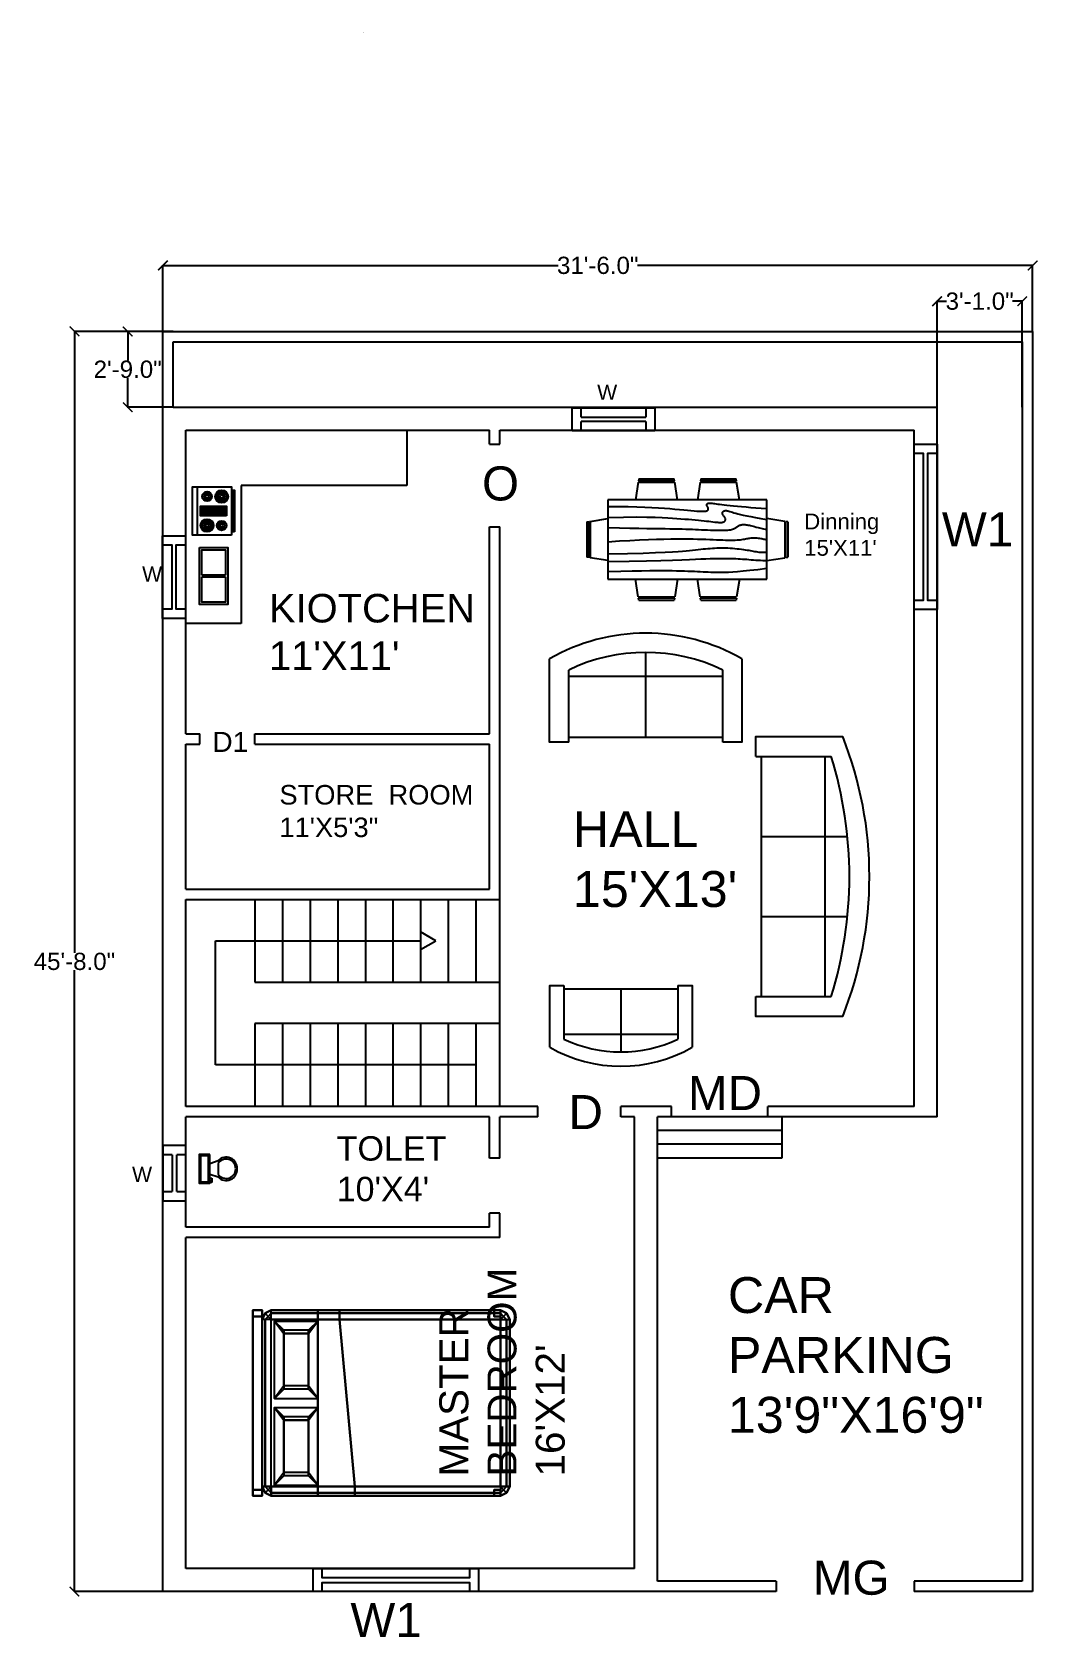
# Model space of a CAD drawing. Header units: millimetres. Extents: x -94 to 343, y -589 to 109.
import ezdxf

# ---------------------------------------------------------------- set-up
doc = ezdxf.new("R2010")
doc.units = ezdxf.units.MM
doc.header["$MEASUREMENT"] = 0
doc.styles.add('Annotative', font='arial.ttf')
doc.dimstyles.get("Standard").update_dxf_attribs({"dimtxt": 7.5, "dimasz": 4.18, "dimexe": 0.18, "dimexo": 0.0625, "dimgap": 0, "dimtad": 0, "dimtih": 1, "dimtoh": 1, "dimdec": 1, "dimzin": 1, "dimdsep": 46, "dimlunit": 3, "dimtxsty": 'Annotative', "dimblk": 'ARCHTICK', "dimcen": 0.09, "dimadec": 0, "dimazin": 0, "dimtfac": 1, "dimtdec": 1, "dimtofl": 0, "dimtmove": 0, "dimatfit": 3, "dimfxl": 1, "dimtolj": 1, "dimtzin": 0, "dimarcsym": 0})

# ---------------------------------------------------------------- blocks, each defined once
blk = doc.blocks.new('Sofa - Roundback 7 ft.')
at = {"linetype": 'Continuous'}
for p, q in [((-12.00002, -32.4421), (-12.00003, -6.5971)), ((11.99997, -32.4421), (11.99998, -6.5971)), ((-36.000027, -34), (-36.000027, -11.4696)), ((-35.999844, -13.3819), (35.9998, -13.3819)), ((35.99998, -34), (35.99998, -11.4696)), ((-36.000027, -32.4421), (35.99998, -32.4421))]:
    blk.add_line(p, q, dxfattribs=at)
for points in [[(-36.000027, -34), (-42.000027, -34), (-42.000027, -8)], [(41.99998, -8), (41.99998, -34), (35.99998, -34)]]:
    blk.add_lwpolyline(points, dxfattribs=at)
for centre, radius, start, end in [((0, -114.25), 114.25, 68.43141, 111.5686), ((-0.00001, -127.1968), 121.1968, 72.72033, 107.2797)]:
    blk.add_arc(centre, radius, start, end, dxfattribs=at)
blk = doc.blocks.new('Sofa - Roundback Loveseat 5 ft.')
at = {"linetype": 'Continuous'}
for p, q in [((0, -32.44198), (0, -5.99998)), ((-24, -33.99998), (-24, -11.46958)), ((-23.9998, -13.38178), (23.99986, -13.38178)), ((24.00004, -33.99998), (24.00004, -11.46958)), ((-24, -32.44198), (24.00004, -32.44198))]:
    blk.add_line(p, q, dxfattribs=at)
for points in [[(-24, -33.99998), (-30, -33.99998), (-30, -7.99998)], [(30.00004, -7.99998), (30.00004, -33.99998), (24.00004, -33.99998)]]:
    blk.add_lwpolyline(points, dxfattribs=at)
for centre, radius, start, end in [((0, -60.24998), 60.24998, 60.13715, 119.8628), ((0, -61.38438), 55.38444, 64.32083, 115.6792)]:
    blk.add_arc(centre, radius, start, end, dxfattribs=at)
blk = doc.blocks.new('Dining Set - 36 x 72 in.')
at = {"linetype": 'Continuous'}
for p, q in [((-22.2343, 26.00059), (-23.4847, 17.99762)), ((-22.2304, 26), (-5.7608, 26)), ((-22, 27.5), (-22.1562, 26.50042)), ((-5.8416, 26.5), (-22.1534, 26.5)), ((-22, 27.5), (-6, 27.5)), ((-5.8437, 26.49966), (-6, 27.5)), ((-4.5152, 17.99762), (-5.7655, 25.99926)), ((5.7657, 26.00059), (4.5153, 17.99762)), ((5.7696, 26), (22.2392, 26)), ((6, 27.5), (5.8438, 26.50042)), ((22.1584, 26.5), (5.8466, 26.5)), ((6, 27.5), (22, 27.5)), ((22.1563, 26.49966), (22, 27.5)), ((23.4848, 17.99762), (22.2345, 25.99926)), ((36, 18), (-36, 18)), ((-36, 18), (-36, -18)), ((36, -18), (36, 18)), ((-45.5, 8), (-44.5004, 8.15617)), ((-45.5, 8), (-45.5, -8)), ((-44.5, -8.15843), (-44.5, 8.15338)), ((-44.0006, 8.23428), (-35.9976, 9.48474)), ((-44, 8.23041), (-44, -8.23915)), ((44.0006, 8.23428), (35.9976, 9.48474)), ((44, 8.23041), (44, -8.23915)), ((44.5, -8.15843), (44.5, 8.15338)), ((45.5, 8), (44.5005, 8.15617)), ((45.5, 8), (45.5, -8)), ((-44.4997, -8.15631), (-45.5, -8)), ((-35.9976, -9.48476), (-43.9993, -8.2345)), ((35.9976, -9.48476), (43.9993, -8.2345)), ((44.4997, -8.15631), (45.5, -8)), ((-36, -18), (36, -18)), ((-22.2343, -26.0006), (-23.4847, -17.99762)), ((-4.5152, -17.99762), (-5.7655, -25.99928)), ((5.7657, -26.0006), (4.5153, -17.99762)), ((23.4848, -17.99762), (22.2345, -25.99928)), ((-22.2304, -26), (-5.7608, -26)), ((-22, -27.5), (-22.1562, -26.50044)), ((-5.8416, -26.5), (-22.1534, -26.5)), ((-22, -27.5), (-6, -27.5)), ((-5.8437, -26.49967), (-6, -27.5)), ((5.7696, -26), (22.2392, -26)), ((6, -27.5), (5.8438, -26.50044)), ((22.1584, -26.5), (5.8466, -26.5)), ((6, -27.5), (22, -27.5)), ((22.1563, -26.49967), (22, -27.5))]:
    blk.add_line(p, q, dxfattribs=at)
for points in [[(-36, 15), (-31.1772, 14.97754), (-26.8079, 14.91406), (-22.8538, 14.81543), (-19.276, 14.6875), (-16.0362, 14.53613), (-13.0957, 14.36718), (-10.4159, 14.18652), (-7.9583, 14), (-5.6904, 13.81315), (-3.6035, 13.63021), (-1.6954, 13.45508), (0.0365, 13.29166), (1.5945, 13.14388), (2.9811, 13.01562), (4.1988, 12.9108), (5.25, 12.83333), (6.1393, 12.78613), (6.8802, 12.76823), (7.4883, 12.77767), (7.9792, 12.8125), (8.3685, 12.87077), (8.6719, 12.95052), (8.9049, 13.0498), (9.0833, 13.16666), (9.2205, 13.29899), (9.3216, 13.44401), (9.3895, 13.59879), (9.4271, 13.76041), (9.4373, 13.92594), (9.4232, 14.09245), (9.3875, 14.257), (9.3333, 14.41666), (9.2638, 14.56917), (9.1836, 14.71484), (9.0975, 14.85465), (9.0104, 14.98958), (8.9272, 15.1206), (8.8529, 15.2487), (8.7922, 15.37483), (8.75, 15.5), (8.7305, 15.62467), (8.7344, 15.74739), (8.7617, 15.86621), (8.8125, 15.97916), (8.8867, 16.08431), (8.9844, 16.17968), (9.1055, 16.26334), (9.25, 16.33333), (9.4189, 16.38802), (9.6172, 16.42708), (9.8506, 16.45052), (10.125, 16.45833), (10.4463, 16.45052), (10.8203, 16.42708), (11.2529, 16.38802), (11.75, 16.33333), (12.3184, 16.26318), (12.9694, 16.17838), (13.7151, 16.07991), (14.5677, 15.96875), (15.5395, 15.84586), (16.6426, 15.71224), (17.8893, 15.56884), (19.2917, 15.41666), (20.859, 15.25667), (22.5879, 15.08984), (24.4721, 14.91715), (26.5052, 14.73958), (28.6809, 14.5581), (30.9929, 14.3737), (33.4347, 14.18733), (36, 14)], [(-36, 10), (-28.9766, 10.14274), (-23.1725, 10.20442), (-18.4241, 10.19775), (-14.5677, 10.13541), (-11.4399, 10.03011), (-8.877, 9.89453), (-6.7154, 9.74137), (-4.7917, 9.58333), (-2.9698, 9.43082), (-1.2246, 9.28515), (0.4415, 9.14534), (2.026, 9.01041), (3.5266, 8.87939), (4.9408, 8.7513), (6.266, 8.62516), (7.5, 8.5), (8.6411, 8.37549), (9.6914, 8.2539), (10.6538, 8.13818), (11.5312, 8.03125), (12.3267, 7.93603), (13.043, 7.85547), (13.6831, 7.79248), (14.25, 7.75), (14.7471, 7.7303), (15.1797, 7.73307), (15.5537, 7.75732), (15.875, 7.80208), (16.1494, 7.86637), (16.3828, 7.94922), (16.5811, 8.04964), (16.75, 8.16666), (16.8944, 8.29915), (17.0143, 8.44531), (17.1089, 8.60319), (17.1771, 8.77083), (17.218, 8.94629), (17.2305, 9.1276), (17.2137, 9.31282), (17.1667, 9.5), (17.0895, 9.6875), (16.987, 9.875), (16.8649, 10.0625), (16.7292, 10.25), (16.5856, 10.4375), (16.4401, 10.625), (16.2985, 10.8125), (16.1667, 11), (16.05, 11.18733), (15.9518, 11.3737), (15.8752, 11.5581), (15.8229, 11.73958), (15.798, 11.91715), (15.8034, 12.08984), (15.842, 12.25667), (15.9167, 12.41666), (16.0295, 12.56836), (16.1784, 12.70833), (16.3605, 12.83268), (16.5729, 12.9375), (16.8127, 13.01888), (17.0768, 13.07291), (17.3625, 13.0957), (17.6667, 13.08333), (17.9894, 13.03312), (18.3418, 12.94726), (18.7382, 12.82918), (19.1927, 12.68229), (19.7195, 12.51001), (20.3327, 12.31575), (21.0465, 12.10294), (21.875, 11.875), (22.8357, 11.63354), (23.959, 11.37304), (25.2786, 11.08618), (26.8282, 10.76562), (28.6414, 10.40405), (30.752, 9.99414), (33.1936, 9.52856), (36, 9)], [(-36, 5.5), (-30.7157, 5.3348), (-26.069, 5.20963), (-21.9946, 5.11767), (-18.4271, 5.05208), (-15.3009, 5.00602), (-12.5508, 4.97265), (-10.1112, 4.94515), (-7.9167, 4.91666), (-5.909, 4.88167), (-4.0586, 4.83984), (-2.3429, 4.79215), (-0.7396, 4.73958), (0.7739, 4.6831), (2.22, 4.6237), (3.6213, 4.56233), (5, 4.5), (6.373, 4.43782), (7.7344, 4.3776), (9.0723, 4.32129), (10.375, 4.27083), (11.6309, 4.22819), (12.8281, 4.19531), (13.9551, 4.17415), (15, 4.16666), (15.954, 4.17448), (16.819, 4.19791), (17.6001, 4.23698), (18.3021, 4.29166), (18.9299, 4.36198), (19.4883, 4.44791), (19.9823, 4.54948), (20.4167, 4.66666), (20.7969, 4.79899), (21.1302, 4.94401), (21.4245, 5.09879), (21.6875, 5.26041), (21.9271, 5.42594), (22.1511, 5.59245), (22.3672, 5.757), (22.5834, 5.91666), (22.8065, 6.06868), (23.0404, 6.21093), (23.2879, 6.34147), (23.5521, 6.45833), (23.8358, 6.55957), (24.142, 6.64323), (24.4735, 6.70735), (24.8334, 6.75), (25.2235, 6.76969), (25.642, 6.76692), (26.0858, 6.74267), (26.5521, 6.69791), (27.0379, 6.63362), (27.5404, 6.55078), (28.0565, 6.45036), (28.5834, 6.33333), (29.1242, 6.19987), (29.7071, 6.04687), (30.3661, 5.87044), (31.1354, 5.66666), (32.0493, 5.43164), (33.142, 5.16146), (34.4475, 4.85221), (36, 4.5)], [(-36, -1), (-30.7915, -0.6591), (-26.0195, -0.38216), (-21.6519, -0.16284), (-17.6563, 0.00521), (-14.0005, 0.12833), (-10.6523, 0.21289), (-7.5796, 0.26522), (-4.75, 0.29166), (-2.134, 0.29793), (0.2878, 0.28711), (2.5317, 0.26163), (4.6146, 0.22396), (6.5529, 0.17651), (8.3633, 0.12174), (10.0623, 0.06209), (11.6667, 0), (13.1899, -0.06201), (14.6341, -0.1211), (15.9982, -0.17432), (17.2813, -0.21875), (18.4823, -0.25147), (19.6003, -0.26953), (20.6343, -0.27002), (21.5834, -0.25), (22.4481, -0.20768), (23.2357, -0.14584), (23.9549, -0.06836), (24.6146, 0.02083), (25.2235, 0.11784), (25.7904, 0.21875), (26.3241, 0.31966), (26.8334, 0.41666), (27.3265, 0.50618), (27.8099, 0.58593), (28.2894, 0.65397), (28.7709, 0.70833), (29.2601, 0.74707), (29.763, 0.76823), (30.2855, 0.76985), (30.8334, 0.75), (31.4088, 0.70784), (31.9994, 0.64713), (32.589, 0.57275), (33.1615, 0.48958), (33.7008, 0.4025), (34.1908, 0.3164), (34.6153, 0.23616), (34.9584, 0.16666), (35.2099, 0.11165), (35.3848, 0.07031), (35.504, 0.04069), (35.5886, 0.02083), (35.6594, 0.00879), (35.7377, 0.0026), (35.8442, 0.00032), (36, 0)], [(-36, -6.5), (-27.1843, -6.31267), (-20.084, -6.1263), (-14.469, -5.9419), (-10.1094, -5.76042), (-6.7752, -5.58285), (-4.2363, -5.41016), (-2.2629, -5.24333), (-0.625, -5.08334), (0.8708, -4.93099), (2.2715, -4.78646), (3.5872, -4.64974), (4.8281, -4.52084), (6.0046, -4.39974), (7.127, -4.28646), (8.2053, -4.18099), (9.25, -4.08334), (10.2705, -3.99382), (11.2734, -3.91407), (12.2647, -3.84603), (13.25, -3.79167), (14.2354, -3.75293), (15.2266, -3.73177), (16.2295, -3.73015), (17.25, -3.75), (18.2912, -3.79248), (19.3451, -3.85547), (20.4009, -3.93604), (21.4479, -4.03125), (22.4754, -4.13819), (23.4727, -4.25391), (24.4289, -4.37549), (25.3334, -4.5), (26.1785, -4.62492), (26.9694, -4.74935), (27.7145, -4.87281), (28.4219, -4.99479), (29.1, -5.11483), (29.7572, -5.23242), (30.4016, -5.34709), (31.0417, -5.45834), (31.6837, -5.56437), (32.3262, -5.65821), (32.9658, -5.73153), (33.599, -5.77604), (34.2224, -5.78345), (34.8327, -5.74545), (35.4264, -5.65373), (36, -5.5)], [(-36, -10), (-26.4022, -9.81299), (-18.4675, -9.62891), (-11.9839, -9.45069), (-6.7396, -9.28125), (-2.5226, -9.12354), (0.8789, -8.98047), (3.6769, -8.85498), (6.0833, -8.75), (8.2767, -8.66765), (10.3021, -8.60677), (12.1712, -8.56543), (13.8958, -8.54167), (15.4876, -8.53353), (16.9583, -8.53907), (18.3197, -8.55632), (19.5834, -8.58334), (20.7616, -8.61841), (21.8685, -8.66081), (22.9188, -8.71004), (23.9271, -8.76563), (24.9081, -8.82707), (25.8763, -8.89388), (26.8465, -8.96558), (27.8334, -9.04167), (28.8474, -9.12118), (29.8828, -9.20117), (30.93, -9.27824), (31.9792, -9.34896), (33.0205, -9.40991), (34.0443, -9.45768), (35.0407, -9.48885), (36, -9.5)], [(-36, -14.5), (-30.0881, -14.33513), (-25.0332, -14.21224), (-20.7312, -14.12647), (-17.0781, -14.07292), (-13.97, -14.04671), (-11.3027, -14.04297), (-8.9724, -14.05681), (-6.875, -14.08334), (-4.9224, -14.11833), (-3.0905, -14.16016), (-1.3709, -14.20785), (0.2448, -14.26042), (1.7647, -14.3169), (3.1973, -14.3763), (4.5507, -14.43767), (5.8333, -14.5), (7.0554, -14.5621), (8.235, -14.62175), (9.3922, -14.67652), (10.5469, -14.72396), (11.7192, -14.76164), (12.929, -14.78711), (14.1965, -14.79794), (15.5417, -14.79167), (16.9933, -14.76424), (18.6152, -14.70508), (20.4804, -14.60197), (22.6615, -14.44271), (25.2312, -14.21509), (28.2624, -13.9069), (31.8277, -13.50594), (36, -13)]]:
    blk.add_lwpolyline(points, dxfattribs=at)
blk = doc.blocks.new('Range-Oven - 30 in top')
for p, q in [((0, -3), (30, -3)), ((12, -6), (18, -6)), ((13, -20), (13, -6)), ((14, -6), (14, -20)), ((15, -20), (15, -6)), ((16, -6), (16, -20)), ((17, -20), (17, -6)), ((6, -24), (6, -25)), ((8, -25), (8, -24)), ((18, -20), (12, -20)), ((22, -25), (22, -24)), ((24, -24), (24, -25))]:
    blk.add_line(p, q)
for points in [[(0, -24), (0, 0), (30, 0), (30, -24)], [(12, -21), (12, -5), (18, -5), (18, -21)], [(2, -26), (2, -25), (28, -25), (28, -26)]]:
    blk.add_lwpolyline(points, close=True)
for centre, radius in [((6, -9), 4), ((6, -9), 3), ((6, -9), 2), ((6, -9), 1), ((24, -9), 3), ((24, -9), 2), ((24, -9), 1), ((6, -18), 3), ((6, -18), 2), ((6, -18), 1), ((24, -18), 4), ((24, -18), 3), ((24, -18), 2), ((24, -18), 1)]:
    blk.add_circle(centre, radius)
blk = doc.blocks.new('Wall Cabinet - 18 x 36 in front')
for p, q in [((17.5, -1.5), (17.5, -16.5)), ((18.5, -16.5), (18.5, -1.5))]:
    blk.add_line(p, q)
blk.add_lwpolyline([(0, -18), (0, 0), (36, 0), (36, -18)], close=True)
for points in [[(17.5, -16.5), (1.5, -16.5), (1.5, -1.5), (17.5, -1.5)], [(18.5, -1.5), (34.5, -1.5), (34.5, -16.5), (18.5, -16.5)]]:
    blk.add_lwpolyline(points)
blk = doc.blocks.new('*U18')
for p, q in [((-10, -8.5), (-8, -8.5)), ((-10, -9.5), (-10, -8.5)), ((-7, -9.5), (-10, -9.5)), ((-8, -8.5), (-8, -8)), ((-7, -8), (-7, -9.5)), ((-4, -8), (-6, -14)), ((4, -8), (6, -14)), ((9.5, -6), (9.5, -2)), ((4, -14), (-4, -14))]:
    blk.add_line(p, q)
blk.add_lwpolyline([(10.5, -8), (10.5, 0), (-10.5, 0), (-10.5, -8)], close=True)
for points in [[(-9.5, -2), (-9.5, -6)], [(8.5, -1), (-8.5, -1)], [(-8.5, -7), (8.5, -7)]]:
    blk.add_lwpolyline(points)
for centre, radius, start, end in [((-8.625, -1.875), 0.8839, 81.8699, 188.1301), ((-8.625, -6.125), 0.8839, 171.869898, 278.1301), ((8.625, -1.875), 0.8839, 351.8699, 98.1301), ((8.625, -6.125), 0.8839, 261.8699, 8.1301), ((-0.4772, -19.9188), 8.0953, 133.01722, 273.38), ((0.0374, -19.8731), 7.127, 124.50543, 269.7), ((-0.0373, -19.8731), 7.127, 270.3, 55.4946), ((0.4773, -19.9188), 8.0953, 266.62, 46.9828)]:
    blk.add_arc(centre, radius, start, end)
blk = doc.blocks.new('_ArchTick')
at = {"color": 0, "linetype": 'ByBlock', "const_width": 0.15}
blk.add_lwpolyline([(-0.5, -0.5), (0.5, 0.5)], dxfattribs=at)
blk = doc.blocks.new('*D20')
at = {"color": 0, "lineweight": -2, "transparency": 16777216}
for p, q in [((-37.17, -21.52), (-75.73, -21.52)), ((-75.55, -21.52), (-75.55, -291.69)), ((-75.55, -569.52), (-75.55, -299.35)), ((-37.17, -569.52), (-75.73, -569.52))]:
    blk.add_line(p, q, dxfattribs=at)
at = {"layer": 'Defpoints', "color": 0, "transparency": 16777216}
for p in [(-37.11, -21.52), (-75.55, -569.52), (-37.11, -569.52)]:
    blk.add_point(p, dxfattribs=at)
at = {"color": 0, "lineweight": -2, "transparency": 16777216, "xscale": 4.18, "yscale": 4.18, "zscale": 4.18}
for p, rotation in [((-75.55, -21.52), 90), ((-75.55, -569.52), 270)]:
    blk.add_blockref('_ArchTick', p, dxfattribs=dict(at, rotation=rotation))
at = {"color": 0, "transparency": 16777216, "insert": (-75.55, -295.52), "char_height": 7.5, "attachment_point": 5, "style": 'Annotative'}
blk.add_mtext('\\A1;45\'-8.0"', dxfattribs=at)
blk = doc.blocks.new('*D21')
at = {"color": 0, "lineweight": -2, "transparency": 16777216}
for p, q in [((-37.11, -21.46), (-37.11, 7.33)), ((-37.11, 7.15), (134.64, 7.15)), ((340.89, 7.15), (169.14, 7.15)), ((340.89, -21.46), (340.89, 7.33))]:
    blk.add_line(p, q, dxfattribs=at)
at = {"layer": 'Defpoints', "color": 0, "transparency": 16777216}
for p in [(340.89, 7.15), (-37.11, -21.52), (340.89, -21.52)]:
    blk.add_point(p, dxfattribs=at)
at = {"color": 0, "lineweight": -2, "transparency": 16777216, "xscale": 4.18, "yscale": 4.18, "zscale": 4.18, "rotation": 180}
blk.add_blockref('_ArchTick', (-37.11, 7.15), dxfattribs=at)
at = {"color": 0, "lineweight": -2, "transparency": 16777216, "xscale": 4.18, "yscale": 4.18, "zscale": 4.18}
blk.add_blockref('_ArchTick', (340.89, 7.15), dxfattribs=at)
at = {"color": 0, "transparency": 16777216, "insert": (151.89, 7.15), "char_height": 7.5, "attachment_point": 5, "style": 'Annotative'}
blk.add_mtext('\\A1;31\'-6.0"', dxfattribs=at)
blk = doc.blocks.new('*D22')
at = {"color": 0, "lineweight": -2, "transparency": 16777216}
for p, q in [((-32.67, -21.52), (-52.59, -21.52)), ((-52.41, -21.52), (-52.41, -34.19)), ((-52.41, -54.52), (-52.41, -41.85)), ((-32.67, -54.52), (-52.59, -54.52))]:
    blk.add_line(p, q, dxfattribs=at)
at = {"layer": 'Defpoints', "color": 0, "transparency": 16777216}
for p in [(-52.41, -21.52), (-32.61, -21.52), (-32.61, -54.52)]:
    blk.add_point(p, dxfattribs=at)
at = {"color": 0, "lineweight": -2, "transparency": 16777216, "xscale": 4.18, "yscale": 4.18, "zscale": 4.18}
for p, rotation in [((-52.41, -21.52), 90), ((-52.41, -54.52), 270)]:
    blk.add_blockref('_ArchTick', p, dxfattribs=dict(at, rotation=rotation))
at = {"color": 0, "transparency": 16777216, "insert": (-52.41, -38.02), "char_height": 7.5, "attachment_point": 5, "style": 'Annotative'}
blk.add_mtext('\\A1;2\'-9.0"', dxfattribs=at)
blk = doc.blocks.new('*D23')
at = {"color": 0, "lineweight": -2, "transparency": 16777216}
for p, q in [((299.39, -54.46), (299.39, -8.23)), ((299.39, -8.41), (303.55, -8.41)), ((336.39, -8.41), (332.22, -8.41)), ((336.39, -54.46), (336.39, -8.23))]:
    blk.add_line(p, q, dxfattribs=at)
at = {"layer": 'Defpoints', "color": 0, "transparency": 16777216}
for p in [(336.39, -8.41), (299.39, -54.52), (336.39, -54.52)]:
    blk.add_point(p, dxfattribs=at)
at = {"color": 0, "lineweight": -2, "transparency": 16777216, "xscale": 4.18, "yscale": 4.18, "zscale": 4.18, "rotation": 180}
blk.add_blockref('_ArchTick', (299.39, -8.41), dxfattribs=at)
at = {"color": 0, "lineweight": -2, "transparency": 16777216, "xscale": 4.18, "yscale": 4.18, "zscale": 4.18}
blk.add_blockref('_ArchTick', (336.39, -8.41), dxfattribs=at)
at = {"color": 0, "transparency": 16777216, "insert": (317.89, -8.41), "char_height": 7.5, "attachment_point": 5, "style": 'Annotative'}
blk.add_mtext('\\A1;3\'-1.0"', dxfattribs=at)

msp = doc.modelspace()

# ---------------------------------------------------------------- linework, layer by layer
for p, q in [((-37.11, -21.52), (340.89, -21.52)), ((-37.11, -569.52), (-37.11, -21.52)), ((-32.61, -26.02), (336.39, -26.02)), ((-32.61, -54.52), (-32.61, -26.02)), ((336.39, -26.02), (336.39, -565.02)), ((340.89, -21.52), (340.89, -569.52)), ((-32.61, -54.52), (299.39, -54.52)), ((140.74, -64.76), (140.74, -54.76)), ((140.74, -54.76), (176.74, -54.76)), ((144.74, -58.76), (144.74, -54.76)), ((172.74, -54.76), (172.74, -58.76)), ((176.74, -54.76), (176.74, -64.76)), ((299.39, -363.02), (299.39, -54.52)), ((144.74, -58.76), (172.74, -58.76)), ((172.74, -60.76), (144.74, -60.76)), ((144.74, -64.76), (144.74, -60.76)), ((172.74, -60.76), (172.74, -64.76)), ((-27.11, -64.52), (104.89, -64.52)), ((-27.11, -196.52), (-27.11, -64.52)), ((68.89, -64.52), (68.89, -88.52)), ((104.89, -70.52), (104.89, -64.52)), ((109.39, -70.52), (109.39, -64.52)), ((109.39, -64.52), (289.39, -64.52)), ((176.74, -64.76), (140.74, -64.76)), ((289.39, -358.52), (289.39, -64.52)), ((104.89, -70.52), (109.39, -70.52)), ((289.39, -70.52), (299.39, -70.52)), ((68.89, -88.52), (-3.11, -88.52)), ((-3.11, -88.52), (-3.11, -148.52)), ((104.89, -106.52), (109.39, -106.52)), ((104.89, -196.52), (104.89, -106.52)), ((109.39, -358.52), (109.39, -106.52)), ((-3.11, -148.52), (-27.11, -148.52)), ((-27.11, -196.52), (-21.11, -196.52)), ((-27.11, -201.02), (-21.11, -201.02)), ((-27.11, -264.02), (-27.11, -201.02)), ((-21.11, -201.02), (-21.11, -196.52)), ((2.89, -201.02), (2.89, -196.52)), ((2.89, -196.52), (104.89, -196.52)), ((2.89, -201.02), (104.89, -201.02)), ((104.89, -264.02), (104.89, -201.02)), ((-27.11, -264.02), (104.89, -264.02)), ((-27.11, -268.52), (109.39, -268.52)), ((-27.11, -358.52), (-27.11, -268.52)), ((2.89, -268.52), (2.89, -304.52)), ((14.89, -268.52), (14.89, -304.52)), ((26.89, -268.52), (26.89, -304.52)), ((38.89, -268.52), (38.89, -304.52)), ((50.89, -268.52), (50.89, -304.52)), ((62.89, -268.52), (62.89, -304.52)), ((74.89, -268.52), (74.89, -304.52)), ((86.89, -268.52), (86.89, -304.52)), ((98.89, -268.52), (98.89, -304.52)), ((-14.3, -340.52), (-14.3, -286.52)), ((-14.3, -286.52), (74.89, -286.52)), ((2.89, -304.52), (109.39, -304.52)), ((109.39, -322.52), (2.89, -322.52)), ((2.89, -322.52), (2.89, -358.52)), ((14.89, -322.52), (14.89, -358.52)), ((26.89, -322.52), (26.89, -358.52)), ((38.89, -322.52), (38.89, -358.52)), ((50.89, -322.52), (50.89, -358.52)), ((62.89, -322.52), (62.89, -358.52)), ((74.89, -322.52), (74.89, -358.52)), ((86.89, -322.52), (86.89, -358.52)), ((98.89, -322.52), (98.89, -358.52)), ((98.89, -340.52), (-14.3, -340.52)), ((125.89, -358.52), (-27.11, -358.52)), ((125.89, -363.02), (125.89, -358.52)), ((161.89, -363.02), (161.89, -358.52)), ((183.89, -358.52), (161.89, -358.52)), ((183.89, -363.02), (183.89, -358.52)), ((289.39, -358.52), (225.89, -358.52)), ((225.89, -363.02), (225.89, -358.52)), ((104.89, -363.02), (-27.11, -363.02)), ((-27.11, -411.02), (-27.11, -363.02)), ((104.89, -381.02), (104.89, -363.02)), ((109.39, -381.02), (109.39, -363.02)), ((125.89, -363.02), (109.39, -363.02)), ((167.89, -363.02), (161.89, -363.02)), ((167.89, -559.52), (167.89, -363.02)), ((177.89, -565.02), (177.89, -363.02)), ((183.89, -363.02), (177.89, -363.02)), ((231.89, -363.02), (177.89, -363.02)), ((231.89, -369.02), (177.89, -369.02)), ((299.39, -363.02), (225.89, -363.02)), ((231.89, -363.02), (231.89, -381.02)), ((-37.1, -375.61), (-37.1, -399.61)), ((-27.1, -375.61), (-37.1, -375.61)), ((-27.1, -399.61), (-27.1, -375.61)), ((231.89, -375.02), (177.89, -375.02)), ((231.89, -375.02), (177.89, -375.02)), ((-33.1, -379.61), (-37.1, -379.61)), ((-33.1, -379.61), (-33.1, -395.61)), ((-31.1, -395.61), (-31.1, -379.61)), ((-27.1, -379.61), (-31.1, -379.61)), ((109.39, -381.02), (104.89, -381.02)), ((231.89, -381.02), (177.89, -381.02)), ((-37.1, -395.61), (-33.1, -395.61)), ((-31.1, -395.61), (-27.1, -395.61)), ((-37.1, -399.61), (-27.1, -399.61)), ((104.89, -411.02), (-27.11, -411.02)), ((104.89, -411.02), (104.89, -405.02)), ((109.39, -405.02), (104.89, -405.02)), ((109.39, -415.52), (109.39, -405.02)), ((-27.11, -559.52), (-27.11, -415.52)), ((109.39, -415.52), (-27.11, -415.52)), ((167.89, -559.52), (-27.11, -559.52)), ((229.39, -565.02), (177.89, -565.02)), ((229.39, -565.02), (229.39, -569.52)), ((336.39, -565.02), (289.39, -565.02)), ((289.39, -565.02), (289.39, -569.52)), ((229.39, -569.52), (-37.11, -569.52)), ((340.89, -569.52), (289.39, -569.52))]:
    msp.add_line(p, q)
for points in [[(299.39, -142.52), (289.39, -142.52), (289.39, -70.52), (299.39, -70.52)], [(-27.27, -146.37), (-37.27, -146.37), (-37.27, -110.37), (-27.27, -110.37)], [(81.53, -286.52), (74.89, -282.69), (74.89, -290.36)], [(100.14, -559.52), (100.14, -569.52), (28.14, -569.52), (28.14, -559.52)]]:
    msp.add_lwpolyline(points, close=True)
for points in [[(289.39, -74.52), (293.39, -74.52), (293.39, -138.52), (289.39, -138.52)], [(299.39, -138.52), (295.39, -138.52), (295.39, -74.52), (299.39, -74.52)], [(-37.27, -114.37), (-33.27, -114.37), (-33.27, -142.37), (-37.27, -142.37)], [(-27.27, -142.37), (-31.27, -142.37), (-31.27, -114.37), (-27.27, -114.37)], [(96.14, -559.52), (96.14, -563.52), (32.14, -563.52), (32.14, -559.52)], [(32.14, -569.52), (32.14, -565.52), (96.14, -565.52), (96.14, -569.52)]]:
    msp.add_lwpolyline(points)
at = {"color": 33, "true_color": 0xb38d5b}
for points in [[(1.94, -527.9, 12.11), (1.94, -447.15, 12.11), (5.98, -447.15, 12.11), (5.98, -527.9, 12.11)], [(1.94, -527.9, -25.57), (1.94, -527.9, 12.11), (1.94, -447.15, 12.11), (1.94, -447.15, -25.57)], [(1.94, -447.15, 12.11), (1.94, -447.15, -25.57), (5.98, -447.15, -25.57), (5.98, -447.15, 12.11)], [(1.94, -447.15, -25.57), (1.94, -447.15, -33.64), (5.98, -447.15, -33.64), (5.98, -447.15, -25.57)], [(1.94, -449.84, -33.64), (1.94, -449.84, -25.57), (1.94, -447.15, -25.57), (1.94, -447.15, -33.64)], [(5.98, -449.84, -25.57), (5.98, -449.84, -33.64), (1.94, -449.84, -33.64), (1.94, -449.84, -25.57)], [(5.98, -447.15, -33.64), (5.98, -447.15, -25.57), (5.98, -449.84, -25.57), (5.98, -449.84, -33.64)], [(106.91, -449.84, -33.64), (106.91, -449.84, -25.57), (106.91, -447.15, -25.57), (106.91, -447.15, -33.64)], [(106.91, -447.15, -25.57), (106.91, -447.15, -33.64), (109.6, -447.15, -33.64), (109.6, -447.15, -25.57)], [(109.6, -449.84, -25.57), (109.6, -449.84, -33.64), (106.91, -449.84, -33.64), (106.91, -449.84, -25.57)], [(109.6, -447.15, -33.64), (109.6, -447.15, -25.57), (109.6, -449.84, -25.57), (109.6, -449.84, -33.64)], [(5.98, -527.9, 12.11), (5.98, -527.9, -25.57), (1.94, -527.9, -25.57), (1.94, -527.9, 12.11)], [(106.91, -525.21, -25.57), (106.91, -525.21, -33.64), (109.6, -525.21, -33.64), (109.6, -525.21, -25.57)], [(106.91, -527.9, -33.64), (106.91, -527.9, -25.57), (106.91, -525.21, -25.57), (106.91, -525.21, -33.64)], [(109.6, -527.9, -25.57), (109.6, -527.9, -33.64), (106.91, -527.9, -33.64), (106.91, -527.9, -25.57)], [(109.6, -525.21, -33.64), (109.6, -525.21, -25.57), (109.6, -527.9, -25.57), (109.6, -527.9, -33.64)]]:
    msp.add_3dface(points, dxfattribs=at)
at = {"color": 37, "true_color": 0x85663d}
for points in [[(5.98, -447.15, -25.57), (5.98, -447.15, 12.11), (5.98, -527.9, 12.11), (5.98, -527.9, -25.57)], [(1.94, -527.9, -33.64), (1.94, -527.9, -25.57), (1.94, -525.21, -25.57), (1.94, -525.21, -33.64)], [(1.94, -525.21, -25.57), (1.94, -525.21, -33.64), (5.98, -525.21, -33.64), (5.98, -525.21, -25.57)], [(5.98, -527.9, -25.57), (5.98, -527.9, -33.64), (1.94, -527.9, -33.64), (1.94, -527.9, -25.57)], [(5.98, -525.21, -33.64), (5.98, -525.21, -25.57), (5.98, -527.9, -25.57), (5.98, -527.9, -33.64)]]:
    msp.add_3dface(points, dxfattribs=at)
at = {"color": 7, "true_color": 0xfdfce3}
for points in [[(8.67, -449.84, -5.38), (7.32, -451.19, -5.38), (5.98, -451.19, -8.07), (7.32, -448.5, -8.07)], [(7.32, -448.5, -8.07), (5.98, -451.19, -8.07), (5.98, -451.19, -25.57), (7.32, -448.5, -25.57)], [(7.32, -523.86, -5.38), (7.32, -451.19, -5.38), (5.98, -451.19, -8.07), (5.98, -523.86, -8.07)], [(5.98, -523.86, -8.07), (5.98, -451.19, -8.07), (5.98, -451.19, -25.57), (5.98, -523.86, -25.57)], [(7.32, -448.5, -8.07), (10.01, -447.15, -8.07), (10.01, -447.15, -25.57), (7.32, -448.5, -25.57)], [(8.67, -449.84, -5.38), (10.01, -448.5, -5.38), (10.01, -447.15, -8.07), (7.32, -448.5, -8.07)], [(10.01, -451.19, -4.04), (10.01, -451.19, -4.04), (7.32, -451.19, -5.38), (8.67, -449.84, -5.38)], [(10.01, -523.86, -4.04), (10.01, -451.19, -4.04), (7.32, -451.19, -5.38), (7.32, -523.86, -5.38)], [(10.01, -451.19, -4.04), (10.01, -451.19, -4.04), (10.01, -448.5, -5.38), (8.67, -449.84, -5.38)], [(10.01, -447.15, -25.57), (30.2, -447.15, -25.57), (30.2, -447.15, -8.07), (10.01, -447.15, -8.07)], [(10.01, -447.15, -8.07), (30.2, -447.15, -8.07), (30.2, -448.5, -5.38), (10.01, -448.5, -5.38)], [(10.01, -448.5, -5.38), (30.2, -448.5, -5.38), (30.2, -451.19, -4.04), (10.01, -451.19, -4.04)], [(10.01, -451.19, -4.04), (30.2, -451.19, -4.04), (30.2, -523.86, -4.04), (10.01, -523.86, -4.04)], [(7.32, -526.55, -8.07), (5.98, -523.86, -8.07), (5.98, -523.86, -25.57), (7.32, -526.55, -25.57)], [(8.67, -525.21, -5.38), (7.32, -523.86, -5.38), (5.98, -523.86, -8.07), (7.32, -526.55, -8.07)], [(10.01, -523.86, -4.04), (10.01, -523.86, -4.04), (7.32, -523.86, -5.38), (8.67, -525.21, -5.38)], [(8.67, -525.21, -5.38), (10.01, -526.55, -5.38), (10.01, -527.9, -8.07), (7.32, -526.55, -8.07)], [(7.32, -526.55, -8.07), (10.01, -527.9, -8.07), (10.01, -527.9, -25.57), (7.32, -526.55, -25.57)], [(10.01, -523.86, -4.04), (10.01, -523.86, -4.04), (10.01, -526.55, -5.38), (8.67, -525.21, -5.38)], [(10.01, -523.86, -4.04), (30.2, -523.86, -4.04), (30.2, -526.55, -5.38), (10.01, -526.55, -5.38)], [(10.01, -526.55, -5.38), (30.2, -526.55, -5.38), (30.2, -527.9, -8.07), (10.01, -527.9, -8.07)], [(10.01, -527.9, -8.07), (30.2, -527.9, -8.07), (30.2, -527.9, -25.57), (10.01, -527.9, -25.57)]]:
    msp.add_3dface(points, dxfattribs=at)
at = {"color": 67, "true_color": 0x727430}
for points in [[(15.4, -455.9, -4.04), (15.4, -481.47, -4.04), (11.36, -485.51, -2.69), (11.36, -451.86, -2.69)], [(11.36, -451.86, -2.69), (30.2, -451.86, -2.69), (26.16, -455.9, -4.04), (15.4, -455.9, -4.04)], [(15.4, -457.24), (15.4, -480.12), (11.36, -485.51, -2.69), (11.36, -451.86, -2.69)], [(26.16, -455.9, -4.04), (30.2, -451.86, -2.69), (30.2, -485.51, -2.69), (26.16, -481.47, -4.04)], [(26.16, -457.24), (30.2, -451.86, -2.69), (30.2, -485.51, -2.69), (26.16, -480.12)], [(26.16, -480.12), (15.4, -480.12), (15.4, -457.24), (26.16, -457.24)], [(11.36, -485.51, -2.69), (30.2, -485.51, -2.69), (26.16, -480.12), (15.4, -480.12)], [(11.36, -485.51, -2.69), (30.2, -485.51, -2.69), (26.16, -481.47, -4.04), (15.4, -481.47, -4.04)], [(11.36, -489.54, -2.69), (30.2, -489.54, -2.69), (26.16, -494.93), (15.4, -494.93)], [(11.36, -489.54, -2.69), (30.2, -489.54, -2.69), (26.16, -493.58, -4.04), (15.4, -493.58, -4.04)], [(15.4, -493.58, -4.04), (15.4, -519.15, -4.04), (11.36, -523.19, -2.69), (11.36, -489.54, -2.69)], [(26.16, -517.8), (15.4, -517.8), (15.4, -494.93), (26.16, -494.93)], [(26.16, -494.93), (30.2, -489.54, -2.69), (30.2, -523.19, -2.69), (26.16, -517.8)], [(26.16, -493.58, -4.04), (30.2, -489.54, -2.69), (30.2, -523.19, -2.69), (26.16, -519.15, -4.04)], [(11.36, -523.19, -2.69), (30.2, -523.19, -2.69), (26.16, -517.8), (15.4, -517.8)], [(11.36, -523.19, -2.69), (30.2, -523.19, -2.69), (26.16, -519.15, -4.04), (15.4, -519.15, -4.04)]]:
    msp.add_3dface(points, dxfattribs=at)
at = {"color": 0}
for points in [[(11.36, -451.86, -2.69), (30.2, -451.86, -2.69), (26.16, -457.24), (15.4, -457.24)], [(15.4, -494.93), (15.4, -517.8), (11.36, -523.19, -2.69), (11.36, -489.54, -2.69)]]:
    msp.add_3dface(points, dxfattribs=at)
at = {"color": 215, "true_color": 0xa953a0}
for points in [[(30.2, -447.15, -8.07), (39.62, -447.15, -8.07), (39.62, -448.5, -5.38), (30.2, -448.5, -5.38)], [(30.2, -447.15, -25.57), (39.62, -447.15, -25.57), (39.62, -447.15, -8.07), (30.2, -447.15, -8.07)], [(30.2, -448.5, -5.38), (39.62, -448.5, -5.38), (39.62, -451.19, -4.04), (30.2, -451.19, -4.04)], [(30.2, -451.19, -4.04), (39.62, -451.19, -4.04), (46.35, -523.86, -4.04), (30.2, -523.86, -4.04)], [(30.2, -523.86, -4.04), (46.35, -523.86, -4.04), (46.35, -526.55, -5.38), (30.2, -526.55, -5.38)], [(30.2, -526.55, -5.38), (46.35, -526.55, -5.38), (46.35, -527.9, -8.07), (30.2, -527.9, -8.07)], [(30.2, -527.9, -8.07), (46.35, -527.9, -8.07), (46.35, -527.9, -25.57), (30.2, -527.9, -25.57)]]:
    msp.add_3dface(points, dxfattribs=at)
at = {"color": 254, "true_color": 0xddb3d4}
for points in [[(39.62, -447.15, -25.57), (109.6, -447.15, -25.57), (109.6, -447.15, -8.07), (39.62, -447.15, -8.07)], [(39.62, -447.15, -8.07), (109.6, -447.15, -8.07), (109.6, -448.5, -5.38), (39.62, -448.5, -5.38)], [(39.62, -448.5, -5.38), (109.6, -448.5, -5.38), (109.6, -451.19, -4.04), (39.62, -451.19, -4.04)], [(39.62, -451.19, -4.04), (109.6, -451.19, -4.04), (109.6, -523.86, -4.04), (46.35, -523.86, -4.04)], [(110.95, -449.84, -5.38), (109.6, -448.5, -5.38), (109.6, -447.15, -8.07), (112.29, -448.5, -8.07)], [(112.29, -448.5, -8.07), (109.6, -447.15, -8.07), (109.6, -447.15, -25.57), (112.29, -448.5, -25.57)], [(109.6, -451.19, -4.04), (109.6, -451.19, -4.04), (109.6, -448.5, -5.38), (110.95, -449.84, -5.38)], [(109.6, -451.19, -4.04), (109.6, -451.19, -4.04), (112.29, -451.19, -5.38), (110.95, -449.84, -5.38)], [(109.6, -523.86, -4.04), (109.6, -451.19, -4.04), (112.29, -451.19, -5.38), (112.29, -523.86, -5.38)], [(110.95, -449.84, -5.38), (112.29, -451.19, -5.38), (113.64, -451.19, -8.07), (112.29, -448.5, -8.07)], [(112.29, -448.5, -8.07), (113.64, -451.19, -8.07), (113.64, -451.19, -25.57), (112.29, -448.5, -25.57)], [(112.29, -523.86, -5.38), (112.29, -451.19, -5.38), (113.64, -451.19, -8.07), (113.64, -523.86, -8.07)], [(113.64, -523.86, -8.07), (113.64, -451.19, -8.07), (113.64, -451.19, -25.57), (113.64, -523.86, -25.57)], [(46.35, -523.86, -4.04), (109.6, -523.86, -4.04), (109.6, -526.55, -5.38), (46.35, -526.55, -5.38)], [(46.35, -526.55, -5.38), (109.6, -526.55, -5.38), (109.6, -527.9, -8.07), (46.35, -527.9, -8.07)], [(46.35, -527.9, -8.07), (109.6, -527.9, -8.07), (109.6, -527.9, -25.57), (46.35, -527.9, -25.57)], [(109.6, -523.86, -4.04), (109.6, -523.86, -4.04), (109.6, -526.55, -5.38), (110.95, -525.21, -5.38)], [(109.6, -523.86, -4.04), (109.6, -523.86, -4.04), (112.29, -523.86, -5.38), (110.95, -525.21, -5.38)], [(110.95, -525.21, -5.38), (109.6, -526.55, -5.38), (109.6, -527.9, -8.07), (112.29, -526.55, -8.07)], [(112.29, -526.55, -8.07), (109.6, -527.9, -8.07), (109.6, -527.9, -25.57), (112.29, -526.55, -25.57)], [(110.95, -525.21, -5.38), (112.29, -523.86, -5.38), (113.64, -523.86, -8.07), (112.29, -526.55, -8.07)], [(112.29, -526.55, -8.07), (113.64, -523.86, -8.07), (113.64, -523.86, -25.57), (112.29, -526.55, -25.57)]]:
    msp.add_3dface(points, dxfattribs=at)

# ---------------------------------------------------------------- block references
for name, p, xscale, yscale, zscale, rotation in [('Range-Oven - 30 in top', (-24.21, -110.15), 0.7020781894459979, 0.7020781894459979, 0.7020781894459979, 90), ('Wall Cabinet - 18 x 36 in front', (-8.89, -115.54), 0.6857128121145258, 0.6857128121145258, 0.6857128121145258, 270), ('Sofa - Roundback 7 ft.', (269.98, -258.6), 1.450222919898121, 1.450222919898121, 1.450222919898121, 270), ('Sofa - Roundback Loveseat 5 ft.', (161.98, -341.07), 1.03227845239218, 1.03227845239218, 1.03227845239218, 180.0000000000001), ('*U18', (-21.38, -385.67), 0.5911332986478094, 0.5911332986478094, 0.5911332986478094, 90)]:
    msp.add_blockref(name, p, dxfattribs=dict(xscale=xscale, yscale=yscale, zscale=zscale, rotation=rotation))
for name, p, xscale, yscale, zscale in [('Dining Set - 36 x 72 in.', (190.88, -112.03), 0.960497273653421, 0.960497273653421, 0.960497273653421), ('Sofa - Roundback Loveseat 5 ft.', (172.74, -152.77), 1.394732770774782, 1.394732770774782, 1.394732770774782)]:
    msp.add_blockref(name, p, dxfattribs=dict(xscale=xscale, yscale=yscale, zscale=zscale))

# ---------------------------------------------------------------- texts
at = {"attachment_point": 1, "style": 'Annotative'}
for s, insert, char_height, width in [('dinning', (49.85, 108.63), 0.1, 542.4882), ('W', (151.65, -44.68), 6.6, 311.2443), ('O', (101.6, -80.23), 14.81, 698.9204), ("Dinning\\P15'X11'", (241.66, -100.72), 6.882, 324.7164), ('W1', (301.46, -100.17), 14.814, 698.9204), ('W', (-46.14, -123.73), 6.6, 311.2443), ("KIOTCHEN\\P11'X11'", (8.99, -135.68), 12.412, 585.6306), ('D1', (-15.58, -195.68), 8.712, 411.0276), ('STORE  ROOM\\P11\'X5\'3"', (13.53, -218.77), 8.4876, 400.4535), ("HALL\\P15'X13'", (141.11, -230.17), 15.618, 736.8708), ('MD', (191.1, -345.31), 14.814, 698.9204), ('D', (139.2, -353.61), 14.81, 698.9204), ("TOLET\\P10'X4'", (38.43, -371.51), 10.59, 499.6681), ('W', (-50.51, -384.79), 6.6, 311.2443), ('CAR\\PPARKING\\P13\'9"X16\'9"', (208.48, -432.77), 15.618, 736.8708), ('MG', (245.41, -556.07), 14.814, 698.9204), ('W1', (44.39, -574.42), 14.814, 698.9204)]:
    msp.add_mtext(s, dxfattribs=dict(at, insert=insert, char_height=char_height, width=width))
at = {"insert": (83.04, -519.47, -8.07), "char_height": 12.571, "width": 593.0967, "attachment_point": 1, "rotation": 90, "style": 'Annotative'}
msp.add_mtext("MASTER\\PBEDROOM\\P16'X12'", dxfattribs=at)

# ---------------------------------------------------------------- dimensions: what is measured, and where the dimension line sits
for base, p1, p2, picture, middle in [((340.89, 7.15), (-37.11, -21.52), (340.89, -21.52), '*D21', (151.89, 7.15)), ((336.39, -8.41), (299.39, -54.52), (336.39, -54.52), '*D23', (317.89, -8.41))]:
    dim = msp.add_linear_dim(base=base, p1=p1, p2=p2, dimstyle='Standard')
    dim.commit()
    dim.dimension.update_dxf_attribs({"geometry": picture, "text_midpoint": middle})
for base, p1, p2, picture, middle in [((-75.55, -569.52), (-37.11, -21.52), (-37.11, -569.52), '*D20', (-75.55, -295.52)), ((-52.41, -21.52), (-32.61, -54.52), (-32.61, -21.52), '*D22', (-52.41, -38.02))]:
    dim = msp.add_linear_dim(base=base, p1=p1, p2=p2, angle=90, dimstyle='Standard')
    dim.commit()
    dim.dimension.update_dxf_attribs({"geometry": picture, "text_midpoint": middle})

doc.saveas('drawing.dxf')
